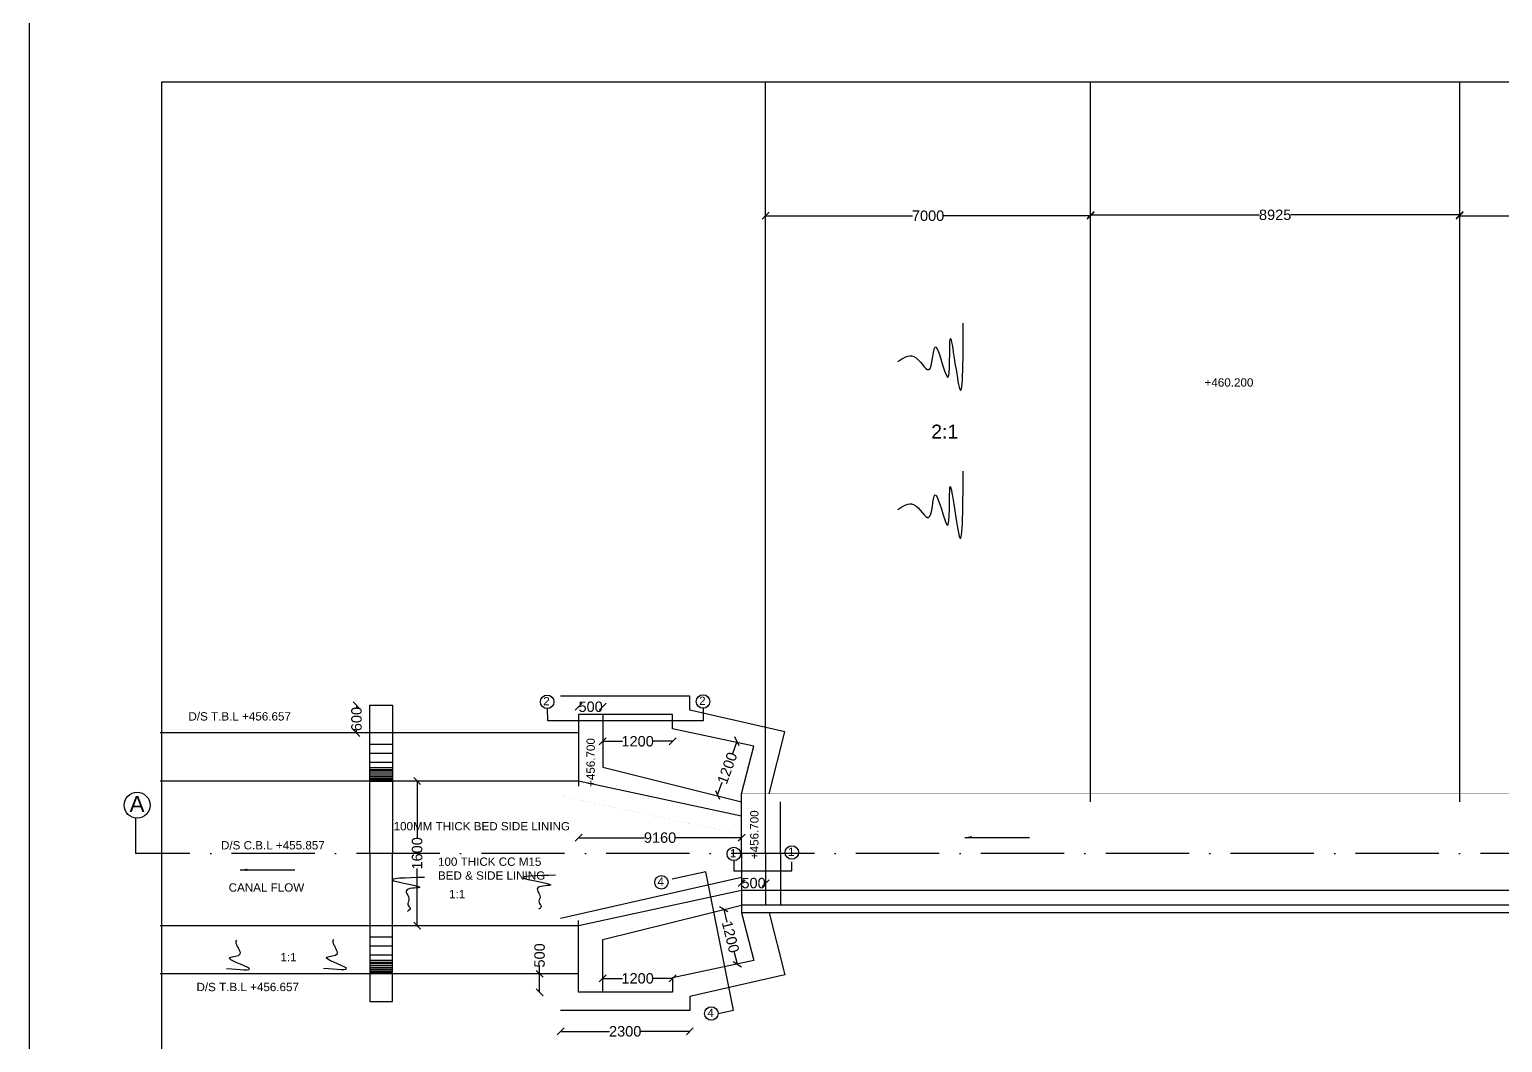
# Model space of a CAD drawing. Header units: millimetres. Extents: x 5124 to 8168908, y 2311 to 46336655.
# Drawn here: x 1142257 to 3265511, y 43812252 to 45273489 of the extents above; entities that cross this region are included whole.
import ezdxf

# ---------------------------------------------------------------- set-up
doc = ezdxf.new("R2010")
doc.units = ezdxf.units.MM
doc.header["$MEASUREMENT"] = 0
doc.linetypes.add('ACAD_ISO02W100', pattern=[15, 12, -3])
doc.linetypes.add('ACAD_ISO10W100', pattern=[18, 12, -3, 0, -3])
for name, color, linetype in [('DIMENSION', 7, 'Continuous'), ('DRAWING', 7, 'Continuous'), ('TEXT', 7, 'Continuous')]:
    doc.layers.add(name, color=color, linetype=linetype)
doc.styles.get("Standard").update_dxf_attribs({"font": 'arial.ttf'})
doc.dimstyles.get("Standard").update_dxf_attribs({"dimtxt": 15000, "dimasz": 10000, "dimexe": 0.18, "dimexo": 0.0625, "dimgap": 0.09, "dimtad": 0, "dimdec": 0, "dimzin": 0, "dimdsep": 46, "dimtxsty": 'Standard', "dimblk": 'OBLIQUE', "dimcen": 0.09, "dimse1": 1, "dimse2": 1, "dimadec": 0, "dimazin": 0, "dimtfac": 1, "dimtdec": 0, "dimtofl": 0, "dimtmove": 0, "dimatfit": 3, "dimfxl": 1, "dimtolj": 1, "dimtzin": 0, "dimarcsym": 0})

# ---------------------------------------------------------------- blocks, each defined once
blk = doc.blocks.new('_Oblique')
at = {"color": 0, "linetype": 'ByBlock', "lineweight": -2}
blk.add_line((-0.5, -0.5), (0.5, 0.5), dxfattribs=at)
blk = doc.blocks.new('*D32')
at = {"layer": 'Defpoints', "color": 0, "transparency": 16777216}
for p in [(2203288, 45004744), (2671735, 45004744), (2671735, 45004744)]:
    blk.add_point(p, dxfattribs=at)
at = {"layer": 'DIMENSION', "color": 0, "lineweight": -2, "transparency": 16777216}
for p, q in [((2203288, 45004744), (2415201, 45004744)), ((2671735, 45004744), (2459822, 45004744))]:
    blk.add_line(p, q, dxfattribs=at)
at = {"layer": 'DIMENSION', "color": 0, "lineweight": -2, "transparency": 16777216, "xscale": 10000, "yscale": 10000, "zscale": 10000, "rotation": 180}
blk.add_blockref('_Oblique', (2203288, 45004744), dxfattribs=at)
at = {"layer": 'DIMENSION', "color": 0, "lineweight": -2, "transparency": 16777216, "xscale": 10000, "yscale": 10000, "zscale": 10000}
blk.add_blockref('_Oblique', (2671735, 45004744), dxfattribs=at)
at = {"layer": 'DIMENSION', "color": 0, "transparency": 16777216, "insert": (2437511, 45004744), "char_height": 15000, "attachment_point": 5}
blk.add_mtext('\\A1;7000', dxfattribs=at)
blk = doc.blocks.new('*D33')
at = {"layer": 'Defpoints', "color": 0, "transparency": 16777216}
for p in [(3203823, 45006031), (2671735, 44977737), (3203823, 44961018)]:
    blk.add_point(p, dxfattribs=at)
at = {"layer": 'DIMENSION', "color": 0, "lineweight": -2, "transparency": 16777216}
for p, q in [((2671735, 45006031), (2915315, 45006031)), ((3203823, 45006031), (2960243, 45006031))]:
    blk.add_line(p, q, dxfattribs=at)
at = {"layer": 'DIMENSION', "color": 0, "lineweight": -2, "transparency": 16777216, "xscale": 10000, "yscale": 10000, "zscale": 10000, "rotation": 180}
blk.add_blockref('_Oblique', (2671735, 45006031), dxfattribs=at)
at = {"layer": 'DIMENSION', "color": 0, "lineweight": -2, "transparency": 16777216, "xscale": 10000, "yscale": 10000, "zscale": 10000}
blk.add_blockref('_Oblique', (3203823, 45006031), dxfattribs=at)
at = {"layer": 'DIMENSION', "color": 0, "transparency": 16777216, "insert": (2937779, 45006031), "char_height": 15000, "attachment_point": 5}
blk.add_mtext('\\A1;8925', dxfattribs=at)
blk = doc.blocks.new('*D34')
at = {"layer": 'Defpoints', "color": 0, "transparency": 16777216}
for p in [(3817732, 45004826), (3203823, 44977819), (3817732, 44977819)]:
    blk.add_point(p, dxfattribs=at)
at = {"layer": 'DIMENSION', "color": 0, "lineweight": -2, "transparency": 16777216}
for p, q in [((3203823, 45004826), (3488405, 45004826)), ((3817732, 45004826), (3533149, 45004826))]:
    blk.add_line(p, q, dxfattribs=at)
at = {"layer": 'DIMENSION', "color": 0, "lineweight": -2, "transparency": 16777216, "xscale": 10000, "yscale": 10000, "zscale": 10000, "rotation": 180}
blk.add_blockref('_Oblique', (3203823, 45004826), dxfattribs=at)
at = {"layer": 'DIMENSION', "color": 0, "lineweight": -2, "transparency": 16777216, "xscale": 10000, "yscale": 10000, "zscale": 10000}
blk.add_blockref('_Oblique', (3817732, 45004826), dxfattribs=at)
at = {"layer": 'DIMENSION', "color": 0, "transparency": 16777216, "insert": (3510777, 45004826), "char_height": 15000, "attachment_point": 5}
blk.add_mtext('\\A1;9200', dxfattribs=at)
blk = doc.blocks.new('*D39')
at = {"layer": 'Defpoints', "color": 0, "transparency": 16777216}
for p in [(1968492, 44296539), (1933723, 44285429), (1968492, 44285429)]:
    blk.add_point(p, dxfattribs=at)
at = {"layer": 'DIMENSION', "color": 0, "lineweight": -2, "transparency": 16777216}
for p, q in [((1933723, 44296539), (1934562, 44296539)), ((1968492, 44296539), (1967652, 44296539))]:
    blk.add_line(p, q, dxfattribs=at)
at = {"layer": 'DIMENSION', "color": 0, "lineweight": -2, "transparency": 16777216, "xscale": 10000, "yscale": 10000, "zscale": 10000, "rotation": 180}
blk.add_blockref('_Oblique', (1933723, 44296539), dxfattribs=at)
at = {"layer": 'DIMENSION', "color": 0, "lineweight": -2, "transparency": 16777216, "xscale": 10000, "yscale": 10000, "zscale": 10000}
blk.add_blockref('_Oblique', (1968492, 44296539), dxfattribs=at)
at = {"layer": 'DIMENSION', "color": 0, "transparency": 16777216, "insert": (1951107, 44296539), "char_height": 15000, "attachment_point": 5}
blk.add_mtext('\\A1;500', dxfattribs=at)
blk = doc.blocks.new('*D40')
at = {"layer": 'Defpoints', "color": 0, "transparency": 16777216}
for p in [(1968492, 44268683), (2069193, 44268683), (2069193, 44246719)]:
    blk.add_point(p, dxfattribs=at)
at = {"layer": 'DIMENSION', "color": 0, "lineweight": -2, "transparency": 16777216}
for p, q in [((1968492, 44246719), (1997176, 44246719)), ((2069193, 44246719), (2040509, 44246719))]:
    blk.add_line(p, q, dxfattribs=at)
at = {"layer": 'DIMENSION', "color": 0, "lineweight": -2, "transparency": 16777216, "xscale": 10000, "yscale": 10000, "zscale": 10000, "rotation": 180}
blk.add_blockref('_Oblique', (1968492, 44246719), dxfattribs=at)
at = {"layer": 'DIMENSION', "color": 0, "lineweight": -2, "transparency": 16777216, "xscale": 10000, "yscale": 10000, "zscale": 10000}
blk.add_blockref('_Oblique', (2069193, 44246719), dxfattribs=at)
at = {"layer": 'DIMENSION', "color": 0, "transparency": 16777216, "insert": (2018843, 44246719), "char_height": 15000, "attachment_point": 5}
blk.add_mtext('\\A1;1200', dxfattribs=at)
blk = doc.blocks.new('*D41')
at = {"layer": 'Defpoints', "color": 0, "transparency": 16777216}
for p in [(2162006, 44246666), (2173101, 44242653), (2145185, 44165485)]:
    blk.add_point(p, dxfattribs=at)
at = {"layer": 'DIMENSION', "color": 0, "lineweight": -2, "transparency": 16777216}
for p, q in [((2162006, 44246666), (2155419, 44228456)), ((2134090, 44169499), (2140678, 44187709))]:
    blk.add_line(p, q, dxfattribs=at)
at = {"layer": 'DIMENSION', "color": 0, "lineweight": -2, "transparency": 16777216, "xscale": 10000, "yscale": 10000, "zscale": 10000}
for p, rotation in [((2162006, 44246666), 70.11193734267609), ((2134090, 44169499), 250.1119373426761)]:
    blk.add_blockref('_Oblique', p, dxfattribs=dict(at, rotation=rotation))
at = {"layer": 'DIMENSION', "color": 0, "transparency": 16777216, "insert": (2148048, 44208083), "char_height": 15000, "attachment_point": 5, "rotation": 70.111937}
blk.add_mtext('\\A1;1200', dxfattribs=at)
blk = doc.blocks.new('*D42')
at = {"layer": 'Defpoints', "color": 0, "transparency": 16777216}
for p in [(1933723, 44100171), (2168640, 44107719), (2168640, 44100171)]:
    blk.add_point(p, dxfattribs=at)
at = {"layer": 'DIMENSION', "color": 0, "lineweight": -2, "transparency": 16777216}
for p, q in [((1933723, 44107719), (2028810, 44107719)), ((2168640, 44107719), (2073554, 44107719))]:
    blk.add_line(p, q, dxfattribs=at)
at = {"layer": 'DIMENSION', "color": 0, "lineweight": -2, "transparency": 16777216, "xscale": 10000, "yscale": 10000, "zscale": 10000, "rotation": 180}
blk.add_blockref('_Oblique', (1933723, 44107719), dxfattribs=at)
at = {"layer": 'DIMENSION', "color": 0, "lineweight": -2, "transparency": 16777216, "xscale": 10000, "yscale": 10000, "zscale": 10000}
blk.add_blockref('_Oblique', (2168640, 44107719), dxfattribs=at)
at = {"layer": 'DIMENSION', "color": 0, "transparency": 16777216, "insert": (2051182, 44107719), "char_height": 15000, "attachment_point": 5}
blk.add_mtext('\\A1;9160', dxfattribs=at)
blk = doc.blocks.new('*D43')
at = {"layer": 'Defpoints', "color": 0, "transparency": 16777216}
for p in [(2168640, 44042188), (2203288, 44042188), (2203288, 44042188)]:
    blk.add_point(p, dxfattribs=at)
at = {"layer": 'DIMENSION', "color": 0, "lineweight": -2, "transparency": 16777216}
for p, q in [((2168640, 44042188), (2169419, 44042188)), ((2203288, 44042188), (2202509, 44042188))]:
    blk.add_line(p, q, dxfattribs=at)
at = {"layer": 'DIMENSION', "color": 0, "lineweight": -2, "transparency": 16777216, "xscale": 10000, "yscale": 10000, "zscale": 10000, "rotation": 180}
blk.add_blockref('_Oblique', (2168640, 44042188), dxfattribs=at)
at = {"layer": 'DIMENSION', "color": 0, "lineweight": -2, "transparency": 16777216, "xscale": 10000, "yscale": 10000, "zscale": 10000}
blk.add_blockref('_Oblique', (2203288, 44042188), dxfattribs=at)
at = {"layer": 'DIMENSION', "color": 0, "transparency": 16777216, "insert": (2185964, 44042188), "char_height": 15000, "attachment_point": 5}
blk.add_mtext('\\A1;500', dxfattribs=at)
blk = doc.blocks.new('*D44')
at = {"layer": 'Defpoints', "color": 0, "transparency": 16777216}
for p in [(2143052, 44004218), (2143052, 44004218), (2162592, 43925360)]:
    blk.add_point(p, dxfattribs=at)
at = {"layer": 'DIMENSION', "color": 0, "lineweight": -2, "transparency": 16777216}
for p, q in [((2143052, 44004218), (2147611, 43985819)), ((2162592, 43925360), (2158033, 43943759))]:
    blk.add_line(p, q, dxfattribs=at)
at = {"layer": 'DIMENSION', "color": 0, "lineweight": -2, "transparency": 16777216, "xscale": 10000, "yscale": 10000, "zscale": 10000}
for p, rotation in [((2143052, 44004218), 103.9171722415964), ((2162592, 43925360), 283.9171722415964)]:
    blk.add_blockref('_Oblique', p, dxfattribs=dict(at, rotation=rotation))
at = {"layer": 'DIMENSION', "color": 0, "transparency": 16777216, "insert": (2152822, 43964789), "char_height": 15000, "attachment_point": 5, "rotation": 283.917172}
blk.add_mtext('\\A1;1200', dxfattribs=at)
blk = doc.blocks.new('*D45')
at = {"layer": 'Defpoints', "color": 0, "transparency": 16777216}
for p in [(2069193, 43904756), (1968492, 43884802), (2069193, 43884802)]:
    blk.add_point(p, dxfattribs=at)
at = {"layer": 'DIMENSION', "color": 0, "lineweight": -2, "transparency": 16777216}
for p, q in [((1968492, 43904756), (1997176, 43904756)), ((2069193, 43904756), (2040509, 43904756))]:
    blk.add_line(p, q, dxfattribs=at)
at = {"layer": 'DIMENSION', "color": 0, "lineweight": -2, "transparency": 16777216, "xscale": 10000, "yscale": 10000, "zscale": 10000, "rotation": 180}
blk.add_blockref('_Oblique', (1968492, 43904756), dxfattribs=at)
at = {"layer": 'DIMENSION', "color": 0, "lineweight": -2, "transparency": 16777216, "xscale": 10000, "yscale": 10000, "zscale": 10000}
blk.add_blockref('_Oblique', (2069193, 43904756), dxfattribs=at)
at = {"layer": 'DIMENSION', "color": 0, "transparency": 16777216, "insert": (2018843, 43904756), "char_height": 15000, "attachment_point": 5}
blk.add_mtext('\\A1;1200', dxfattribs=at)
blk = doc.blocks.new('*D46')
at = {"layer": 'Defpoints', "color": 0, "transparency": 16777216}
for p in [(1907802, 43858608), (2094084, 43858608), (2094084, 43828358)]:
    blk.add_point(p, dxfattribs=at)
at = {"layer": 'DIMENSION', "color": 0, "lineweight": -2, "transparency": 16777216}
for p, q in [((1907802, 43828358), (1978443, 43828358)), ((2094084, 43828358), (2023443, 43828358))]:
    blk.add_line(p, q, dxfattribs=at)
at = {"layer": 'DIMENSION', "color": 0, "lineweight": -2, "transparency": 16777216, "xscale": 10000, "yscale": 10000, "zscale": 10000, "rotation": 180}
blk.add_blockref('_Oblique', (1907802, 43828358), dxfattribs=at)
at = {"layer": 'DIMENSION', "color": 0, "lineweight": -2, "transparency": 16777216, "xscale": 10000, "yscale": 10000, "zscale": 10000}
blk.add_blockref('_Oblique', (2094084, 43828358), dxfattribs=at)
at = {"layer": 'DIMENSION', "color": 0, "transparency": 16777216, "insert": (2000943, 43828358), "char_height": 15000, "attachment_point": 5}
blk.add_mtext('\\A1;2300', dxfattribs=at)
blk = doc.blocks.new('*D47')
at = {"layer": 'Defpoints', "color": 0, "transparency": 16777216}
for p in [(1877583, 43911397), (1933723, 43911397), (1933723, 43884802)]:
    blk.add_point(p, dxfattribs=at)
at = {"layer": 'DIMENSION', "color": 0, "lineweight": -2, "transparency": 16777216}
for p, q in [((1877583, 43911397), (1877583, 43921397)), ((1877583, 43884802), (1877583, 43911397))]:
    blk.add_line(p, q, dxfattribs=at)
at = {"layer": 'DIMENSION', "color": 0, "lineweight": -2, "transparency": 16777216, "xscale": 10000, "yscale": 10000, "zscale": 10000}
for p, rotation in [((1877583, 43911397), 90), ((1877583, 43884802), 270)]:
    blk.add_blockref('_Oblique', p, dxfattribs=dict(at, rotation=rotation))
at = {"layer": 'DIMENSION', "color": 0, "transparency": 16777216, "insert": (1877583, 43937942), "char_height": 15000, "attachment_point": 5, "rotation": 90}
blk.add_mtext('\\A1;500', dxfattribs=at)
blk = doc.blocks.new('*D48')
at = {"layer": 'Defpoints', "color": 0, "transparency": 16777216}
for p in [(1701044, 44189439), (1701044, 44189439), (1701044, 43980792)]:
    blk.add_point(p, dxfattribs=at)
at = {"layer": 'DIMENSION', "color": 0, "lineweight": -2, "transparency": 16777216}
for p, q in [((1701044, 44189439), (1701044, 44106782)), ((1701044, 43980792), (1701044, 44063449))]:
    blk.add_line(p, q, dxfattribs=at)
at = {"layer": 'DIMENSION', "color": 0, "lineweight": -2, "transparency": 16777216, "xscale": 10000, "yscale": 10000, "zscale": 10000}
for p, rotation in [((1701044, 44189439), 90), ((1701044, 43980792), 270)]:
    blk.add_blockref('_Oblique', p, dxfattribs=dict(at, rotation=rotation))
at = {"layer": 'DIMENSION', "color": 0, "transparency": 16777216, "insert": (1701044, 44085116), "char_height": 15000, "attachment_point": 5, "rotation": 90}
blk.add_mtext('\\A1;1600', dxfattribs=at)
blk = doc.blocks.new('*D49')
at = {"layer": 'Defpoints', "color": 0, "transparency": 16777216}
for p in [(1632966, 44298805), (1613651, 44258834), (1632966, 44258834)]:
    blk.add_point(p, dxfattribs=at)
at = {"layer": 'DIMENSION', "color": 0, "lineweight": -2, "transparency": 16777216}
for p, q in [((1613651, 44298805), (1613651, 44295405)), ((1613651, 44258834), (1613651, 44262233))]:
    blk.add_line(p, q, dxfattribs=at)
at = {"layer": 'DIMENSION', "color": 0, "lineweight": -2, "transparency": 16777216, "xscale": 10000, "yscale": 10000, "zscale": 10000}
for p, rotation in [((1613651, 44298805), 90), ((1613651, 44258834), 270)]:
    blk.add_blockref('_Oblique', p, dxfattribs=dict(at, rotation=rotation))
at = {"layer": 'DIMENSION', "color": 0, "transparency": 16777216, "insert": (1613651, 44278819), "char_height": 15000, "attachment_point": 5, "rotation": 90}
blk.add_mtext('\\A1;600', dxfattribs=at)

msp = doc.modelspace()

# ---------------------------------------------------------------- linework, layer by layer
at = {"layer": 'DIMENSION'}
for points in [[(2113162.8, 44294488.7), (2113162.8, 44276373.9), (1889663.8, 44276373.9), (1888856.7, 44294017.5)], [(2134846.4, 43854195.2), (2156857.7, 43859055.3), (2116965.7, 44058255.5), (2068664, 44047995.4)], [(2157492.5, 44074625.3), (2157492.5, 44060064.6), (2241078.3, 44060064.6), (2241078.3, 44072878.1)]]:
    msp.add_lwpolyline(points, dxfattribs=at)
for centre, radius in [((1888413.1, 44303714.7), 9707.3), ((2113162.8, 44304196), 9707.3), ((1297448.2, 44154577.8), 18686.7), ((2157492.5, 44084332.6), 9707.3), ((2241164.8, 44086371.1), 9707.3), ((2053133.7, 44043360.4), 9707.3), ((2125139.1, 43854195.2), 9707.3)]:
    msp.add_circle(centre, radius, dxfattribs=at)
for points in [[(1711471.3, 44050380), (1667383.5, 44045648.6), (1704184.1, 44035821.9), (1685237.3, 44030726.5), (1688516.6, 44022355.5), (1689245, 44018716), (1687787.8, 44011073), (1689609.5, 44008161.5), (1691067.1, 44006341.7), (1687059, 44001246.3)], [(1900393, 44053655.6), (1856305.1, 44048924.2), (1893105.7, 44039097.5), (1874158.9, 44034002.1), (1877438.2, 44025631.1), (1878166.7, 44021991.6), (1876709.4, 44014348.6), (1878531.2, 44011437.1), (1879988.7, 44009617.3), (1875980.7, 44004521.9)], [(1426291.7, 43919183.9), (1458708.6, 43919429.2), (1430957.6, 43934883.5), (1446183.9, 43940280.2), (1443482.6, 43948375.3), (1441272.3, 43953036.2), (1440044.2, 43957206.4), (1441026.6, 43960150)], [(1566148.3, 43919723.6), (1598565.3, 43919968.9), (1570814.3, 43935423.1), (1586040.6, 43940819.9), (1583339.2, 43948915), (1581129, 43953575.9), (1579900.8, 43957746.1), (1580883.3, 43960689.7)]]:
    msp.add_spline(points, degree=3, dxfattribs=at)
at = {"layer": 'DRAWING'}
for p, q in [((1632966.3, 44298804.7), (1665379.6, 44298804.7)), ((1632966.3, 44085115.6), (1632966.3, 44298804.7)), ((1665379.6, 44298804.7), (1665379.6, 44085115.6)), ((1632966.3, 44085115.6), (1632966.3, 43871426.5)), ((1665379.6, 43871426.5), (1665379.6, 44085115.6)), ((1632966.3, 43871426.5), (1665379.6, 43871426.5))]:
    msp.add_line(p, q, dxfattribs=at)
msp.add_lwpolyline([(1142257.1, 46336654.9), (8168907.7, 46336654.9), (8168907.7, 42540654.9), (1142257.1, 42540654.9)], close=True, dxfattribs=at)
for points in [[(1333064.7, 45197959.9), (4273918.3, 45197959.9), (4305793.1, 45156383.8), (4305793.1, 45248245.4), (4329241.8, 45212495.5), (7089984.7, 45212495.5), (7089984.7, 44085115.6)], [(1333064.7, 44085115.6), (1333064.7, 45197959.9)], [(2203287.6, 44085115.6), (2203287.6, 45197959.9)], [(2671735.2, 44159672.9), (2671735.2, 45197959.9)], [(3203822.8, 44159672.9), (3203822.8, 45197959.9)], [(2208418.5, 44170971.6), (2231010.9, 44260176.5), (2094084.1, 44291654.7), (2094084.1, 44311623.4), (1907801.7, 44311623.4)], [(2168640.5, 44170971.6), (2186378.2, 44239850), (2069193.5, 44264585.9), (2069193.5, 44285429.5), (1933722.9, 44285429.5), (1933722.9, 44181941)], [(1968491.8, 44285429.5), (1968491.8, 44209268.4), (2168640.5, 44159672.9)], [(1933722.9, 44258833.8), (1330831.7, 44258833.8)], [(1632966.3, 44242434.4), (1665379.6, 44242434.4)], [(1632966.3, 44229683.8), (1665379.6, 44229683.8)], [(1632966.3, 44216689.9), (1665379.6, 44216689.9)], [(1632966.3, 44208935.3), (1665379.6, 44208935.3)], [(1632966.3, 44208935.3), (1665379.6, 44208935.3)], [(1632966.3, 44206210.8), (1665379.6, 44206210.8)], [(1933722.9, 44189438.8), (1330831.7, 44189438.8)], [(1632966.3, 44204114.9), (1665379.6, 44204114.9)], [(1632966.3, 44201180.9), (1665379.6, 44201180.9)], [(1632966.3, 44198456.3), (1665379.6, 44198456.3)], [(1632966.3, 44195941.3), (1665379.6, 44195941.3)], [(1632966.3, 44195941.3), (1665379.6, 44195941.3)], [(1632966.3, 44193674.9), (1665379.6, 44193674.9)], [(1632966.3, 44191960.1), (1665379.6, 44191960.1)], [(1632966.3, 44191960.1), (1665379.6, 44191960.1)], [(1632966.3, 44190722.5), (1665379.6, 44190722.5)], [(1632966.3, 44189438.8), (1665379.6, 44189438.8)], [(2168640.5, 44138615.4), (1933722.9, 44189438.8)], [(2168640.5, 44085115.6), (2168640.5, 44170971.6)], [(2203287.6, 44085115.6), (2203287.6, 44159672.9)], [(2224896.9, 44085115.6), (2224896.9, 44159672.9)], [(7089984.7, 44085115.6), (7089984.7, 43842823.6), (7029027.4, 43842823.6), (7136322.2, 43812980), (7090484.8, 43812980), (7090484.8, 43401993.9), (1338668.5, 43401993.9), (1338668.5, 43733577.7), (1285188.8, 43733577.7), (1397744.9, 43764256), (1332888, 43764256), (1332888, 44085115.6)], [(2168640.5, 44085115.6), (2168640.5, 43999259.6)], [(2203287.6, 44085115.6), (2203287.6, 44010558.3)], [(2224896.9, 44085115.6), (2224896.9, 44010558.3)], [(1907801.7, 43991851.2), (2168640.5, 44051027.3)], [(2168640.5, 44031615.7), (1933722.9, 43980792.4)], [(6278411.7, 44031615.7), (2168640.5, 44031615.7)], [(2208418.5, 43999259.6), (2231010.9, 43910054.6), (2094084.1, 43878576.5), (2094084.1, 43858607.8), (1907801.7, 43858607.8)], [(2168640.5, 43999259.6), (2186378.2, 43930381.2), (2069193.5, 43905645.3), (2069193.5, 43884801.7), (1933722.9, 43884801.7), (1933722.9, 43988290.2)], [(1968491.8, 43884801.7), (1968491.8, 43960962.8), (2168640.5, 44010558.3)], [(6278411.7, 44010558.3), (2168640.5, 44010558.3)], [(6278411.7, 43999259.6), (2168640.5, 43999259.6)], [(1933722.9, 43980792.4), (1330831.7, 43980792.4)], [(1632966.3, 43964634), (1665379.6, 43964634)], [(1632966.3, 43951883.5), (1665379.6, 43951883.5)], [(1632966.3, 43938889.5), (1665379.6, 43938889.5)], [(1632966.3, 43931134.9), (1665379.6, 43931134.9)], [(1632966.3, 43931134.9), (1665379.6, 43931134.9)], [(1933722.9, 43911397.4), (1330831.7, 43911397.4)], [(1632966.3, 43928410.4), (1665379.6, 43928410.4)], [(1632966.3, 43926314.5), (1665379.6, 43926314.5)], [(1632966.3, 43923380.5), (1665379.6, 43923380.5)], [(1632966.3, 43920655.9), (1665379.6, 43920655.9)], [(1632966.3, 43918140.9), (1665379.6, 43918140.9)], [(1632966.3, 43918140.9), (1665379.6, 43918140.9)], [(1632966.3, 43915874.5), (1665379.6, 43915874.5)], [(1632966.3, 43914159.8), (1665379.6, 43914159.8)], [(1632966.3, 43914159.8), (1665379.6, 43914159.8)], [(1632966.3, 43912922.2), (1665379.6, 43912922.2)], [(1632966.3, 43911638.4), (1665379.6, 43911638.4)]]:
    msp.add_lwpolyline(points, dxfattribs=at)
at = {"layer": 'DRAWING', "linetype": 'ACAD_ISO02W100', "ltscale": 2000, "const_width": 50}
for points in [[(1907801.7, 44311623.4), (1907801.7, 44085115.6)], [(1962710.1, 44285429.5), (1962710.1, 44084304.8)], [(2168640.5, 44112282.8), (1907801.7, 44167965.8)], [(1933722.9, 44181941), (1933722.9, 44085115.6)], [(6278411.7, 44170971.6), (2168640.5, 44170971.6)], [(6278411.7, 44159672.9), (2168640.5, 44159672.9)], [(6278411.7, 44138615.4), (2168640.5, 44138615.4)], [(1907801.7, 43858607.8), (1907801.7, 44085115.6)], [(1933722.9, 43988290.2), (1933722.9, 44085115.6)], [(1962710.1, 43884801.7), (1962710.1, 44085926.4)]]:
    msp.add_lwpolyline(points, dxfattribs=at)
at = {"layer": 'DRAWING', "linetype": 'ACAD_ISO10W100', "ltscale": 10000}
msp.add_lwpolyline([(7133607, 44085115.6), (1295799.6, 44085115.6), (1295799.6, 44136715.3)], dxfattribs=at)
at = {"layer": 'DRAWING'}
for points in [[(2393986.6, 44794326.2), (2416861.3, 44801788), (2438559.4, 44782781.7), (2447572.6, 44815792.5), (2465265, 44772111.4), (2469270.9, 44826796.1), (2482289.7, 44757773.4), (2488298.5, 44849803.7)], [(2393715.2, 44580909.1), (2416590, 44588370.8), (2438288, 44569364.5), (2447301.2, 44602375.4), (2464993.6, 44558694.3), (2468999.5, 44613379), (2482018.4, 44544356.2), (2488027.1, 44636386.6)]]:
    msp.add_spline(points, degree=3, dxfattribs=at)

# ---------------------------------------------------------------- texts
at = {"layer": 'DIMENSION', "insert": (1731096.6, 44079150.5), "char_height": 12000, "width": 152910.368, "attachment_point": 1}
msp.add_mtext('100 THICK CC M15 \\PBED & SIDE LINING', dxfattribs=at)
at = {"layer": 'TEXT'}
for s, height, p in [('+460.200', 12000, (2836029.9, 44758334.1)), ('2:1', 20000, (2442068, 44683485.5)), ('2', 12000, (1882751.9, 44298688)), ('2', 12000, (2107501.6, 44299169.2)), ('D/S T.B.L +456.657', 12000, (1371398.9, 44276720.9)), ('A', 23100.1, (1286550.3, 44144901.2)), ('100MM THICK BED SIDE LINING', 12000, (1667127.7, 44118275.7)), ('D/S C.B.L +455.857', 12000, (1418321.3, 44090809.1)), ('1', 12000, (2151831.3, 44079305.9)), ('1', 12000, (2235503.5, 44081344.4)), ('CANAL FLOW', 12000, (1429369.1, 44029921.1)), ('4', 12000, (2047472.5, 44038333.6)), ('1:1', 12000, (1747003.8, 44020404.8)), ('1:1', 12000, (1503888.3, 43929403.8)), ('D/S T.B.L +456.657', 12000, (1383008, 43886410.8)), ('4', 12000, (2119477.9, 43849168.4))]:
    msp.add_text(s, height=height, dxfattribs=at).set_placement(p)
for p in [(1957139.5, 44180978.6), (2193054, 44076795.6)]:
    msp.add_text('+456.700', height=12000, rotation=90, dxfattribs=at).set_placement(p)

# ---------------------------------------------------------------- dimensions: what is measured, and where the dimension line sits
at = {"layer": 'DIMENSION'}
for base, p1, p2, text, picture, middle in [((2671735.2, 45004744.4), (2203287.6, 45004744.4), (2671735.2, 45004744.4), '7000', '*D32', (2437511.4, 45004744.4)), ((3203822.8, 45006030.5), (2671735.2, 44977737.1), (3203822.8, 44961018.2), '8925', '*D33', (2937779, 45006030.5)), ((3817731.6, 45004826), (3203822.8, 44977818.6), (3817731.6, 44977818.6), '9200', '*D34', (3510777.2, 45004826)), ((1968491.8, 44296539.4), (1933722.9, 44285429.5), (1968491.8, 44285429.5), '500', '*D39', (1951107.4, 44296539.4)), ((2069193.5, 44246719), (1968491.8, 44268683.3), (2069193.5, 44268683.3), '1200', '*D40', (2018842.6, 44246719)), ((2168640.5, 44107719.2), (1933722.9, 44100171.2), (2168640.5, 44100171.2), '9160', '*D42', (2051181.7, 44107719.2)), ((2203287.6, 44042187.6), (2168640.5, 44042187.6), (2203287.6, 44042187.6), '500', '*D43', (2185964, 44042187.6))]:
    dim = msp.add_linear_dim(base=base, p1=p1, p2=p2, text=text, dimstyle='Standard', dxfattribs=at)
    dim.commit()
    dim.dimension.update_dxf_attribs({"geometry": picture, "text_midpoint": middle})
for p1, p2, distance, text, picture, middle in [((1632966.3, 44298804.7), (1632966.3, 44258833.8), -19315, '600', '*D49', (1613651.4, 44278819.2)), ((2145185.2, 44165485), (2173101.3, 44242652.6), 11798.8, '1200', '*D41', (2148048.2, 44208082.5)), ((1701043.9, 43980792.4), (1701043.9, 44189438.8), 0, '1600', '*D48', (1701043.9, 44085115.6)), ((2162592.4, 43925360.3), (2143052.1, 44004217.6), 0, '1200', '*D44', (2152822.2, 43964789)), ((1933722.9, 43884801.7), (1933722.9, 43911397.4), 56139.9, '500', '*D47', (1877583, 43937942.5)), ((1968491.8, 43884801.7), (2069193.5, 43884801.7), 19954.5, '1200', '*D45', (2018842.6, 43904756.2)), ((1907801.7, 43858607.8), (2094084.1, 43858607.8), -30249.8, '2300', '*D46', (2000942.9, 43828358))]:
    dim = msp.add_aligned_dim(p1=p1, p2=p2, distance=distance, text=text, dimstyle='Standard', dxfattribs=at)
    dim.commit()
    dim.dimension.update_dxf_attribs({"geometry": picture, "text_midpoint": middle})

# ---------------------------------------------------------------- leaders
at = {"layer": 'DRAWING'}
for points in [[(2490689.7, 44108234.1), (2583629.1, 44108234.1)], [(1446089, 44061372), (1524915.5, 44061372)]]:
    msp.add_leader(points, dimstyle='Standard', override={"dimgap": 0.09, "dimtad": 0}, dxfattribs=at)

doc.saveas('drawing.dxf')
